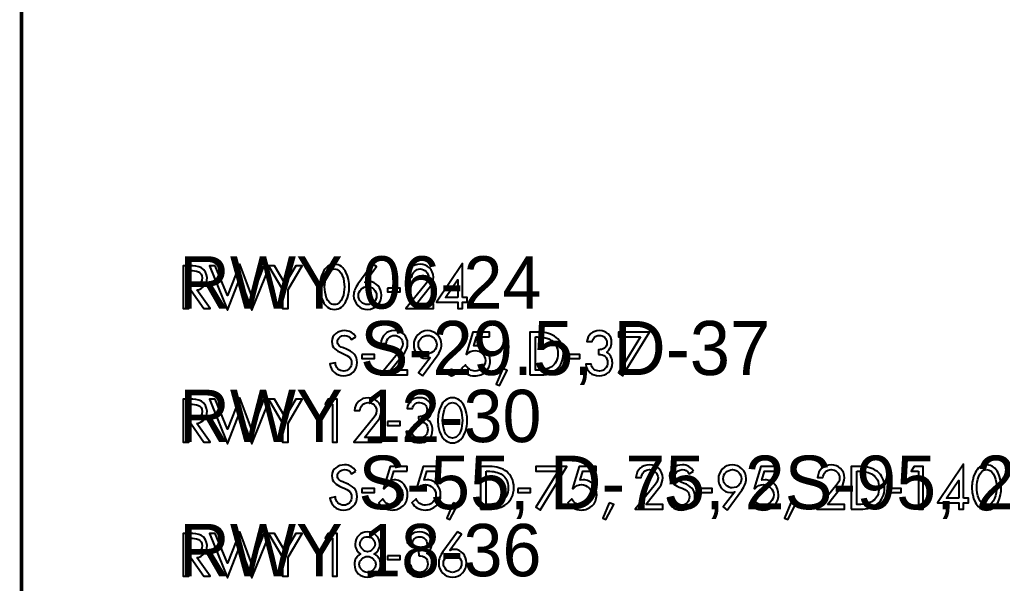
# Model space of a CAD drawing. Extents: x 0.08 to 5.7, y 0.31 to 7.95.
# Drawn here: x 0.25 to 1.713, y 1.067 to 1.907 of the extents above; entities that cross this region are included whole.
import ezdxf

# ---------------------------------------------------------------- set-up
doc = ezdxf.new("R2010")
doc.units = 0
doc.layers.get('0').update_dxf_attribs({"linetype": 'CONTINUOUS'})

msp = doc.modelspace()

# ---------------------------------------------------------------- linework, layer by layer
at = {"color": 0, "const_width": 0.005417}
msp.add_lwpolyline([(0.252929, 7.62446), (5.12706, 7.62446), (5.12706, 0.625543), (0.252929, 0.625543), (0.252929, 7.62446)], dxfattribs=at)
at = {"color": 0}
for points in [[(0.514051, 1.50444), (0.517361, 1.50515), (0.52029, 1.5064), (0.522894, 1.50836), (0.525119, 1.51058), (0.526801, 1.51307), (0.528212, 1.51594), (0.528862, 1.51904), (0.529189, 1.52235), (0.528592, 1.52681), (0.527072, 1.53082), (0.524576, 1.53444), (0.521104, 1.53722), (0.51709, 1.5389), (0.512642, 1.53988), (0.508192, 1.54015), (0.503743, 1.54025), (0.493761, 1.54025), (0.493761, 1.4764), (0.502061, 1.4764), (0.502061, 1.50364), (0.505425, 1.50364), (0.524576, 1.4764), (0.534017, 1.4764), (0.514051, 1.50444)], [(0.541504, 1.54025), (0.532932, 1.54025), (0.559571, 1.47401), (0.5778, 1.52111), (0.595975, 1.47401), (0.622612, 1.54025), (0.613878, 1.54025), (0.595975, 1.49485), (0.5778, 1.54264), (0.559571, 1.49582), (0.541504, 1.54025)], [(0.641547, 1.50472), (0.641547, 1.4764), (0.64974, 1.4764), (0.64974, 1.50472), (0.670682, 1.54025), (0.661512, 1.54025), (0.645562, 1.51346), (0.629719, 1.54025), (0.620551, 1.54025), (0.641547, 1.50472)], [(0.718912, 1.47526), (0.721789, 1.47553), (0.72461, 1.47612), (0.727106, 1.47721), (0.729329, 1.47862), (0.731228, 1.48042), (0.733074, 1.48236), (0.734592, 1.4846), (0.735949, 1.48708), (0.738172, 1.49235), (0.739746, 1.49794), (0.740126, 1.50071), (0.74056, 1.50347), (0.740668, 1.50624), (0.740831, 1.50874), (0.740668, 1.51124), (0.74056, 1.51406), (0.740126, 1.51682), (0.739746, 1.51958), (0.738172, 1.52528), (0.735949, 1.53054), (0.7347, 1.53304), (0.733074, 1.53543), (0.731228, 1.53738), (0.729329, 1.53917), (0.727106, 1.54058), (0.72461, 1.54167), (0.721789, 1.54238), (0.718912, 1.54264), (0.715983, 1.54238), (0.713217, 1.54167), (0.710829, 1.54058), (0.708496, 1.53917), (0.706543, 1.53738), (0.704699, 1.53543), (0.703179, 1.53304), (0.701824, 1.53054), (0.699599, 1.52528), (0.698188, 1.51958), (0.697646, 1.51682), (0.697374, 1.51406), (0.697103, 1.51124), (0.697103, 1.50874), (0.697103, 1.50624), (0.697374, 1.50347), (0.697646, 1.50071), (0.698188, 1.49794), (0.699599, 1.49235), (0.701824, 1.48708), (0.703179, 1.4846), (0.704699, 1.48236), (0.706543, 1.48042), (0.708604, 1.47862), (0.710829, 1.47721), (0.713217, 1.47612), (0.715983, 1.47553), (0.718912, 1.47526)], [(0.775717, 1.54264), (0.753907, 1.51292), (0.751411, 1.509), (0.749294, 1.50489), (0.748481, 1.50276), (0.747939, 1.50054), (0.747504, 1.49821), (0.747342, 1.49582), (0.747939, 1.49164), (0.749024, 1.48779), (0.751085, 1.48432), (0.753635, 1.48122), (0.756782, 1.47874), (0.760254, 1.47678), (0.764051, 1.47569), (0.768175, 1.47526), (0.772353, 1.47569), (0.776258, 1.47694), (0.779731, 1.47874), (0.782769, 1.48139), (0.785265, 1.4846), (0.787218, 1.48807), (0.788357, 1.49208), (0.788738, 1.49636), (0.788465, 1.50028), (0.787381, 1.50401), (0.785807, 1.50737), (0.783746, 1.51042), (0.781088, 1.51292), (0.778049, 1.51486), (0.774576, 1.51611), (0.770833, 1.51654), (0.767524, 1.51611), (0.764594, 1.51514), (0.764324, 1.51531), (0.781412, 1.53917), (0.775717, 1.54264)], [(0.840821, 1.48346), (0.861654, 1.50987), (0.863607, 1.51281), (0.865018, 1.51611), (0.865831, 1.51975), (0.866103, 1.52333), (0.865668, 1.52735), (0.864583, 1.53108), (0.862793, 1.53444), (0.860406, 1.53722), (0.857476, 1.53944), (0.854167, 1.54112), (0.850424, 1.54221), (0.846517, 1.54264), (0.842339, 1.54221), (0.838596, 1.54124), (0.835286, 1.53961), (0.832357, 1.53738), (0.830024, 1.53456), (0.828179, 1.53142), (0.826932, 1.52761), (0.826118, 1.52349), (0.834147, 1.52349), (0.834581, 1.52582), (0.835286, 1.52821), (0.836535, 1.53017), (0.838053, 1.53196), (0.839844, 1.53347), (0.841797, 1.53456), (0.844021, 1.53526), (0.846517, 1.53554), (0.848904, 1.53526), (0.851238, 1.53444), (0.853353, 1.53331), (0.855251, 1.53179), (0.856825, 1.53), (0.858074, 1.52778), (0.858724, 1.52539), (0.85905, 1.52289), (0.858453, 1.51975), (0.857206, 1.51665), (0.855414, 1.51389), (0.853353, 1.51124), (0.825304, 1.4764), (0.866103, 1.4764), (0.866103, 1.48346), (0.840821, 1.48346)], [(0.909451, 1.49289), (0.909451, 1.54346), (0.870714, 1.48583), (0.902344, 1.48583), (0.902344, 1.4764), (0.909451, 1.4764), (0.909451, 1.48583), (0.916667, 1.48583), (0.916667, 1.49289), (0.909451, 1.49289)], [(0.502061, 1.53321), (0.504178, 1.53321), (0.507379, 1.53304), (0.510417, 1.53276), (0.513456, 1.53222), (0.516276, 1.53125), (0.518608, 1.52983), (0.5204, 1.52794), (0.521647, 1.52528), (0.522081, 1.52208), (0.521647, 1.51878), (0.520562, 1.51611), (0.518772, 1.51406), (0.516547, 1.51264), (0.513889, 1.51167), (0.51096, 1.51113), (0.507758, 1.51085), (0.504557, 1.51069), (0.502061, 1.51069), (0.502061, 1.53321)], [(0.718912, 1.53554), (0.720975, 1.53526), (0.722928, 1.53472), (0.72461, 1.53375), (0.726129, 1.53267), (0.728624, 1.52946), (0.730578, 1.52556), (0.732096, 1.52111), (0.733074, 1.51682), (0.733453, 1.51247), (0.733615, 1.5089), (0.733453, 1.50515), (0.733074, 1.50097), (0.732096, 1.49653), (0.730578, 1.49224), (0.728624, 1.48833), (0.726129, 1.48529), (0.72461, 1.48406), (0.722928, 1.48307), (0.720975, 1.48247), (0.718912, 1.48236), (0.716797, 1.48247), (0.715007, 1.48307), (0.713325, 1.48406), (0.711806, 1.48529), (0.709147, 1.48833), (0.707249, 1.49224), (0.705838, 1.49653), (0.704861, 1.50097), (0.704318, 1.50515), (0.704156, 1.5089), (0.704318, 1.51247), (0.704861, 1.51682), (0.705838, 1.52111), (0.707249, 1.52556), (0.709147, 1.52946), (0.711806, 1.53267), (0.713325, 1.53375), (0.715007, 1.53472), (0.716797, 1.53526), (0.718912, 1.53554)], [(0.768067, 1.48236), (0.765408, 1.48264), (0.762912, 1.48346), (0.760579, 1.48469), (0.758626, 1.48639), (0.756782, 1.48833), (0.755533, 1.49067), (0.754719, 1.49333), (0.754449, 1.49599), (0.754719, 1.49858), (0.755697, 1.50108), (0.756944, 1.50331), (0.758626, 1.50543), (0.760688, 1.50711), (0.763075, 1.50836), (0.765571, 1.50917), (0.768067, 1.50944), (0.770562, 1.50917), (0.773058, 1.50846), (0.77539, 1.50722), (0.777344, 1.50553), (0.779189, 1.50347), (0.780544, 1.50108), (0.781412, 1.49849), (0.781685, 1.49556), (0.781412, 1.49289), (0.780544, 1.4904), (0.779297, 1.48817), (0.777507, 1.48628), (0.775553, 1.4846), (0.773221, 1.48335), (0.770671, 1.48264), (0.768067, 1.48236)], [(0.797797, 1.50711), (0.797797, 1.50125), (0.816678, 1.50125), (0.816678, 1.50711), (0.797797, 1.50711)], [(0.902344, 1.49289), (0.884169, 1.49289), (0.902072, 1.51942), (0.902344, 1.51942), (0.902344, 1.49289)], [(0.750706, 1.43431), (0.749186, 1.43642), (0.747504, 1.43821), (0.745714, 1.43989), (0.743599, 1.44125), (0.741374, 1.44222), (0.73915, 1.44293), (0.736654, 1.44347), (0.73405, 1.44363), (0.730414, 1.44336), (0.726942, 1.44249), (0.723742, 1.44114), (0.720811, 1.43929), (0.718479, 1.43696), (0.716525, 1.43419), (0.71544, 1.43099), (0.715007, 1.42725), (0.715278, 1.42404), (0.716092, 1.42111), (0.717503, 1.41872), (0.719293, 1.41667), (0.721408, 1.41488), (0.723742, 1.41319), (0.7264, 1.41178), (0.729167, 1.41054), (0.733453, 1.40864), (0.737522, 1.40668), (0.741103, 1.40419), (0.742512, 1.40261), (0.74349, 1.40072), (0.74414, 1.3986), (0.744467, 1.39611), (0.744303, 1.39361), (0.743599, 1.39128), (0.742622, 1.38906), (0.741103, 1.38721), (0.739421, 1.38558), (0.737522, 1.38444), (0.735297, 1.38363), (0.732801, 1.38336), (0.730251, 1.38363), (0.727919, 1.38433), (0.725857, 1.38542), (0.723904, 1.38683), (0.722385, 1.38873), (0.721246, 1.39085), (0.72054, 1.39318), (0.720269, 1.39583), (0.712076, 1.39404), (0.71289, 1.39031), (0.714301, 1.38683), (0.716254, 1.38373), (0.71875, 1.38124), (0.721517, 1.37918), (0.724718, 1.3775), (0.728353, 1.37668), (0.732096, 1.37625), (0.736274, 1.37668), (0.740126, 1.37766), (0.743599, 1.37945), (0.74669, 1.38167), (0.749186, 1.3846), (0.751085, 1.38807), (0.752388, 1.39193), (0.752767, 1.39611), (0.752388, 1.40001), (0.751519, 1.40332), (0.75, 1.40625), (0.748047, 1.40875), (0.745714, 1.41097), (0.742893, 1.41292), (0.739854, 1.41444), (0.736654, 1.41596), (0.732096, 1.41775), (0.729004, 1.41917), (0.726129, 1.42111), (0.724989, 1.42236), (0.724012, 1.42378), (0.723469, 1.4254), (0.723199, 1.42725), (0.723469, 1.42914), (0.724175, 1.4311), (0.725261, 1.43261), (0.726671, 1.43403), (0.729981, 1.43582), (0.733886, 1.43653), (0.737088, 1.43608), (0.739854, 1.435), (0.742079, 1.43306), (0.744032, 1.43028), (0.750706, 1.43431)], [(0.802518, 1.3846), (0.82346, 1.41081), (0.825304, 1.4139), (0.82666, 1.41721), (0.827474, 1.42068), (0.8278, 1.42432), (0.827474, 1.4285), (0.826226, 1.43207), (0.824436, 1.43544), (0.822103, 1.43821), (0.819174, 1.44054), (0.81581, 1.44222), (0.812067, 1.44319), (0.808214, 1.44363), (0.804036, 1.44319), (0.800293, 1.44222), (0.796929, 1.44069), (0.794162, 1.43847), (0.791829, 1.43571), (0.789876, 1.43235), (0.788629, 1.4286), (0.787761, 1.42443), (0.795844, 1.42443), (0.796224, 1.42692), (0.796929, 1.42914), (0.798178, 1.43126), (0.799696, 1.43294), (0.80154, 1.43446), (0.803494, 1.43554), (0.805826, 1.43625), (0.808214, 1.43653), (0.810547, 1.43625), (0.812935, 1.43554), (0.814996, 1.43431), (0.816949, 1.43278), (0.818468, 1.43099), (0.819715, 1.42887), (0.820421, 1.42654), (0.820692, 1.42404), (0.820258, 1.42085), (0.818901, 1.41775), (0.817057, 1.41488), (0.814996, 1.41222), (0.786947, 1.3775), (0.8278, 1.3775), (0.8278, 1.3846), (0.802518, 1.3846)], [(0.849989, 1.37625), (0.87169, 1.40582), (0.874186, 1.40972), (0.876247, 1.4139), (0.877061, 1.41612), (0.877658, 1.41835), (0.878039, 1.42068), (0.878201, 1.42307), (0.877767, 1.42725), (0.876519, 1.4311), (0.874567, 1.43457), (0.871962, 1.43767), (0.868869, 1.44015), (0.865289, 1.44194), (0.861546, 1.44319), (0.857368, 1.44363), (0.85319, 1.44319), (0.849283, 1.44194), (0.845811, 1.44), (0.842774, 1.4375), (0.840278, 1.43431), (0.838488, 1.43072), (0.83724, 1.42665), (0.836806, 1.42236), (0.83724, 1.41862), (0.838217, 1.41488), (0.839735, 1.41151), (0.841797, 1.40847), (0.844456, 1.40582), (0.847657, 1.40386), (0.851129, 1.40261), (0.854872, 1.40224), (0.858074, 1.4025), (0.861111, 1.40349), (0.861274, 1.40332), (0.844185, 1.38086), (0.849989, 1.37625)], [(0.857476, 1.40929), (0.854981, 1.40956), (0.852647, 1.41043), (0.850261, 1.41151), (0.848199, 1.41319), (0.846517, 1.41525), (0.845161, 1.41749), (0.844185, 1.42014), (0.843912, 1.4229), (0.844185, 1.42557), (0.844997, 1.42817), (0.846408, 1.43039), (0.848036, 1.43251), (0.850151, 1.43419), (0.852647, 1.43544), (0.855251, 1.43625), (0.858074, 1.43653), (0.860568, 1.43625), (0.863064, 1.43544), (0.865289, 1.43403), (0.867242, 1.43224), (0.868761, 1.43028), (0.870008, 1.4279), (0.870822, 1.4254), (0.871094, 1.4229), (0.870822, 1.42031), (0.870117, 1.41775), (0.868869, 1.41558), (0.86735, 1.41347), (0.865397, 1.41178), (0.863064, 1.41043), (0.860406, 1.40956), (0.857476, 1.40929)], [(0.949869, 1.43419), (0.949869, 1.44125), (0.924696, 1.44125), (0.914876, 1.40847), (0.916396, 1.40847), (0.918728, 1.41081), (0.921658, 1.41249), (0.925022, 1.41362), (0.928331, 1.41401), (0.931369, 1.41374), (0.93419, 1.41292), (0.936794, 1.4114), (0.939019, 1.40956), (0.940972, 1.40733), (0.942383, 1.40474), (0.94336, 1.40196), (0.943631, 1.39903), (0.94336, 1.39583), (0.942492, 1.3929), (0.940972, 1.39031), (0.939182, 1.38791), (0.936957, 1.38596), (0.934299, 1.3846), (0.931369, 1.38363), (0.928168, 1.38336), (0.925999, 1.38346), (0.923774, 1.38401), (0.921658, 1.38487), (0.919706, 1.38612), (0.917751, 1.38737), (0.916233, 1.38906), (0.914876, 1.39085), (0.914008, 1.39279), (0.90804, 1.38721), (0.90956, 1.38471), (0.911512, 1.38265), (0.913738, 1.3807), (0.916233, 1.37918), (0.918892, 1.37793), (0.921658, 1.37695), (0.924587, 1.37641), (0.927626, 1.37625), (0.930012, 1.37641), (0.932346, 1.37668), (0.934571, 1.37723), (0.936794, 1.37793), (0.940701, 1.37988), (0.944011, 1.38249), (0.94694, 1.38569), (0.949001, 1.3896), (0.949707, 1.39165), (0.950304, 1.39388), (0.950575, 1.39626), (0.950683, 1.39876), (0.950413, 1.40306), (0.949328, 1.40722), (0.947646, 1.41097), (0.945421, 1.41428), (0.942492, 1.4171), (0.939019, 1.41932), (0.937229, 1.42014), (0.935113, 1.42068), (0.933051, 1.42096), (0.930718, 1.42111), (0.926269, 1.42085), (0.930122, 1.43419), (0.949869, 1.43419)], [(1.00998, 1.3775), (1.02333, 1.3775), (1.02707, 1.3775), (1.03071, 1.37793), (1.03418, 1.37847), (1.03749, 1.37945), (1.04069, 1.38053), (1.04362, 1.38178), (1.04655, 1.38346), (1.04905, 1.38525), (1.05138, 1.38748), (1.05349, 1.38986), (1.05528, 1.39253), (1.0568, 1.3954), (1.05805, 1.3986), (1.05887, 1.40196), (1.05946, 1.40571), (1.05973, 1.40972), (1.05946, 1.41362), (1.05887, 1.41721), (1.05805, 1.42057), (1.0568, 1.42361), (1.05528, 1.42654), (1.05349, 1.42904), (1.05127, 1.43137), (1.04888, 1.43349), (1.04639, 1.43528), (1.04362, 1.43696), (1.04058, 1.43821), (1.03749, 1.43929), (1.03418, 1.44015), (1.03071, 1.44069), (1.02723, 1.44114), (1.0236, 1.44125), (1.00998, 1.44125), (1.00998, 1.3775)], [(1.01834, 1.43419), (1.0211, 1.43419), (1.02414, 1.43403), (1.02707, 1.43386), (1.03, 1.43349), (1.03266, 1.43294), (1.03527, 1.43224), (1.03792, 1.43126), (1.04015, 1.43013), (1.04237, 1.42876), (1.04432, 1.42725), (1.04612, 1.4254), (1.04763, 1.42333), (1.04905, 1.42111), (1.05002, 1.41862), (1.05084, 1.41585), (1.05127, 1.41276), (1.05138, 1.40929), (1.05127, 1.40597), (1.05084, 1.40294), (1.05002, 1.40012), (1.04905, 1.39762), (1.04763, 1.39529), (1.04612, 1.39333), (1.04432, 1.39154), (1.04237, 1.38986), (1.04015, 1.38862), (1.03792, 1.38748), (1.03527, 1.3865), (1.03266, 1.38585), (1.03, 1.38525), (1.02707, 1.38487), (1.02414, 1.3846), (1.0211, 1.3846), (1.01834, 1.3846), (1.01834, 1.43419)], [(1.11209, 1.40821), (1.11485, 1.40821), (1.11751, 1.40767), (1.11985, 1.40668), (1.1218, 1.40528), (1.12332, 1.40349), (1.12457, 1.40126), (1.12527, 1.39876), (1.12554, 1.39583), (1.12527, 1.39333), (1.12473, 1.39094), (1.12359, 1.38889), (1.12207, 1.38694), (1.12028, 1.38542), (1.11822, 1.38433), (1.11583, 1.38363), (1.11334, 1.38336), (1.11111, 1.38346), (1.10889, 1.38401), (1.10693, 1.38487), (1.10514, 1.38612), (1.10362, 1.38748), (1.10238, 1.38932), (1.1014, 1.39128), (1.10097, 1.39344), (1.09321, 1.39344), (1.09375, 1.38971), (1.095, 1.38639), (1.09695, 1.38346), (1.09945, 1.38097), (1.10221, 1.37891), (1.10558, 1.3775), (1.10905, 1.37652), (1.11279, 1.37625), (1.11697, 1.37668), (1.12071, 1.37766), (1.12402, 1.37918), (1.12695, 1.3814), (1.12945, 1.38417), (1.13113, 1.38748), (1.13222, 1.39128), (1.13265, 1.39556), (1.13249, 1.39806), (1.13222, 1.40039), (1.13151, 1.40278), (1.13053, 1.40483), (1.12945, 1.40679), (1.12793, 1.40864), (1.12625, 1.41015), (1.12419, 1.41151), (1.12739, 1.41428), (1.12956, 1.41775), (1.13043, 1.41971), (1.13097, 1.42165), (1.1314, 1.42389), (1.13151, 1.42626), (1.13113, 1.43001), (1.13015, 1.43349), (1.12847, 1.43642), (1.12641, 1.43892), (1.12359, 1.44097), (1.12055, 1.44239), (1.11724, 1.44336), (1.1135, 1.44363), (1.1097, 1.44336), (1.10639, 1.44249), (1.10335, 1.44125), (1.10069, 1.43946), (1.09863, 1.43707), (1.09679, 1.43431), (1.09554, 1.4311), (1.09473, 1.42736), (1.10265, 1.42736), (1.10308, 1.42931), (1.1039, 1.4311), (1.10487, 1.43261), (1.10612, 1.43403), (1.10764, 1.435), (1.10932, 1.43582), (1.11111, 1.43642), (1.11317, 1.43653), (1.11556, 1.43625), (1.11762, 1.43571), (1.11957, 1.43474), (1.12126, 1.43349), (1.1225, 1.43181), (1.12359, 1.43001), (1.12419, 1.4279), (1.12446, 1.42557), (1.12419, 1.4229), (1.12332, 1.42068), (1.12223, 1.41889), (1.12071, 1.41749), (1.11876, 1.41639), (1.11664, 1.41569), (1.11431, 1.41542), (1.11182, 1.41525), (1.11209, 1.40821)], [(1.1747, 1.43419), (1.14166, 1.3807), (1.14779, 1.37625), (1.18777, 1.44125), (1.14166, 1.44125), (1.14166, 1.43419), (1.1747, 1.43419)], [(0.75944, 1.40821), (0.75944, 1.40224), (0.778321, 1.40224), (0.778321, 1.40821), (0.75944, 1.40821)], [(1.06543, 1.40821), (1.06543, 1.40224), (1.08431, 1.40224), (1.08431, 1.40821), (1.06543, 1.40821)], [(0.893067, 1.38569), (0.891276, 1.38525), (0.889703, 1.38433), (0.888726, 1.38276), (0.888346, 1.38097), (0.888726, 1.37918), (0.889703, 1.37766), (0.891276, 1.37668), (0.893067, 1.37625), (0.894857, 1.37668), (0.896376, 1.37766), (0.897515, 1.37918), (0.897786, 1.38097), (0.897515, 1.38276), (0.896376, 1.38433), (0.894857, 1.38525), (0.893067, 1.38569)], [(0.969456, 1.38694), (0.959744, 1.36404), (0.964572, 1.36209), (0.976238, 1.38433), (0.969456, 1.38694)], [(0.514051, 1.30539), (0.517361, 1.30626), (0.52029, 1.30751), (0.522894, 1.3093), (0.525119, 1.31152), (0.526801, 1.31418), (0.528212, 1.31695), (0.528862, 1.32015), (0.529189, 1.32335), (0.528592, 1.3278), (0.527072, 1.33192), (0.524576, 1.33539), (0.521104, 1.33832), (0.51709, 1.34001), (0.512642, 1.34082), (0.508192, 1.34125), (0.503743, 1.34125), (0.493761, 1.34125), (0.493761, 1.27751), (0.502061, 1.27751), (0.502061, 1.30458), (0.505425, 1.30458), (0.524576, 1.27751), (0.534017, 1.27751), (0.514051, 1.30539)], [(0.502061, 1.33415), (0.504178, 1.33415), (0.507379, 1.33404), (0.510417, 1.33377), (0.513456, 1.33317), (0.516276, 1.33225), (0.518608, 1.33084), (0.5204, 1.32888), (0.521647, 1.32639), (0.522081, 1.32308), (0.521647, 1.31972), (0.520562, 1.31706), (0.518772, 1.31516), (0.516547, 1.31375), (0.513889, 1.31266), (0.51096, 1.31207), (0.507758, 1.31179), (0.504557, 1.31169), (0.502061, 1.31169), (0.502061, 1.33415)], [(0.541504, 1.34125), (0.532932, 1.34125), (0.559571, 1.27512), (0.5778, 1.3221), (0.595975, 1.27512), (0.622612, 1.34125), (0.613878, 1.34125), (0.595975, 1.29584), (0.5778, 1.34359), (0.559571, 1.29682), (0.541504, 1.34125)], [(0.641547, 1.30572), (0.641547, 1.27751), (0.64974, 1.27751), (0.64974, 1.30572), (0.670682, 1.34125), (0.661512, 1.34125), (0.645562, 1.31456), (0.629719, 1.34125), (0.620551, 1.34125), (0.641547, 1.30572)], [(0.715983, 1.33415), (0.715983, 1.27751), (0.723036, 1.27751), (0.723036, 1.34125), (0.70931, 1.34125), (0.704861, 1.33415), (0.715983, 1.33415)], [(0.763456, 1.28456), (0.784289, 1.31082), (0.786242, 1.31391), (0.787651, 1.31722), (0.788465, 1.32069), (0.788738, 1.32433), (0.788357, 1.32845), (0.787218, 1.33225), (0.785428, 1.33539), (0.78304, 1.33822), (0.780165, 1.34055), (0.776801, 1.34223), (0.773058, 1.34321), (0.769043, 1.34359), (0.764865, 1.34321), (0.761122, 1.34223), (0.757921, 1.34071), (0.754992, 1.33849), (0.752658, 1.33572), (0.750814, 1.33236), (0.749457, 1.32878), (0.748753, 1.3246), (0.756782, 1.3246), (0.757107, 1.32693), (0.757921, 1.32916), (0.759006, 1.33127), (0.760579, 1.33306), (0.762369, 1.33442), (0.764432, 1.33556), (0.766656, 1.33626), (0.769043, 1.33653), (0.771539, 1.33626), (0.773872, 1.33556), (0.775988, 1.33431), (0.77794, 1.33279), (0.77946, 1.33095), (0.780707, 1.32888), (0.781412, 1.32655), (0.781685, 1.324), (0.781088, 1.32086), (0.779839, 1.31776), (0.77794, 1.31489), (0.775988, 1.31223), (0.747939, 1.27751), (0.788738, 1.27751), (0.788738, 1.28456), (0.763456, 1.28456)], [(0.844293, 1.30821), (0.847222, 1.30821), (0.849881, 1.30762), (0.852106, 1.30664), (0.854004, 1.30528), (0.855686, 1.30349), (0.856825, 1.30127), (0.857639, 1.29877), (0.85791, 1.29584), (0.857639, 1.29335), (0.856933, 1.29096), (0.855849, 1.2889), (0.854438, 1.28711), (0.852647, 1.28554), (0.850532, 1.28429), (0.848199, 1.28364), (0.845703, 1.28331), (0.843317, 1.28348), (0.841254, 1.28402), (0.839193, 1.28488), (0.837349, 1.28613), (0.835829, 1.28749), (0.834581, 1.28928), (0.833768, 1.29123), (0.833171, 1.29346), (0.825412, 1.29346), (0.826118, 1.28971), (0.827365, 1.2864), (0.829156, 1.28348), (0.831651, 1.28098), (0.834581, 1.27902), (0.837782, 1.27751), (0.841362, 1.27669), (0.844997, 1.27626), (0.849175, 1.27669), (0.853082, 1.27762), (0.856392, 1.27919), (0.859321, 1.28141), (0.861654, 1.28418), (0.863499, 1.28749), (0.864583, 1.29123), (0.865018, 1.29557), (0.864854, 1.29807), (0.864421, 1.3004), (0.863878, 1.30279), (0.862901, 1.30485), (0.861654, 1.3068), (0.860297, 1.30859), (0.858453, 1.31027), (0.856392, 1.31152), (0.859592, 1.31429), (0.861925, 1.31776), (0.862793, 1.31972), (0.863336, 1.32183), (0.863607, 1.32389), (0.863769, 1.32623), (0.863499, 1.33002), (0.862358, 1.3335), (0.86084, 1.33637), (0.858615, 1.33887), (0.855957, 1.34098), (0.852919, 1.34234), (0.849447, 1.34332), (0.845811, 1.34359), (0.842068, 1.34332), (0.838596, 1.3425), (0.835721, 1.34125), (0.833062, 1.33946), (0.830838, 1.33708), (0.829156, 1.33431), (0.8278, 1.33111), (0.826932, 1.32737), (0.834853, 1.32737), (0.835394, 1.32932), (0.8361, 1.33111), (0.837076, 1.33263), (0.838325, 1.33404), (0.839844, 1.33512), (0.841525, 1.33583), (0.843479, 1.33637), (0.84554, 1.33653), (0.847928, 1.33626), (0.849989, 1.33572), (0.851942, 1.33474), (0.853461, 1.3335), (0.854872, 1.33181), (0.855849, 1.33002), (0.856554, 1.32791), (0.856662, 1.32557), (0.856392, 1.32292), (0.855686, 1.32069), (0.854601, 1.3189), (0.852919, 1.31749), (0.851129, 1.31652), (0.849012, 1.31581), (0.846679, 1.31543), (0.844185, 1.31527), (0.844293, 1.30821)], [(0.894586, 1.27626), (0.897624, 1.27653), (0.900282, 1.27723), (0.902778, 1.27821), (0.905003, 1.27973), (0.906956, 1.28141), (0.908746, 1.28348), (0.910265, 1.2857), (0.911675, 1.28803), (0.9139, 1.29335), (0.915419, 1.29905), (0.915853, 1.30181), (0.916233, 1.30458), (0.916396, 1.30724), (0.916504, 1.30973), (0.916396, 1.31234), (0.916233, 1.315), (0.915853, 1.31776), (0.915419, 1.32069), (0.9139, 1.32623), (0.911783, 1.33165), (0.910428, 1.33415), (0.908746, 1.33637), (0.906956, 1.33849), (0.905003, 1.34012), (0.902778, 1.34169), (0.900282, 1.34267), (0.897624, 1.34332), (0.894586, 1.34359), (0.891656, 1.34332), (0.888889, 1.34267), (0.886501, 1.34169), (0.884332, 1.34012), (0.882215, 1.33849), (0.880425, 1.33637), (0.878907, 1.33415), (0.877496, 1.33165), (0.875271, 1.32623), (0.873915, 1.32069), (0.873318, 1.31776), (0.873047, 1.315), (0.872775, 1.31234), (0.872775, 1.30973), (0.872775, 1.30724), (0.873047, 1.30458), (0.873318, 1.30181), (0.873915, 1.29905), (0.875435, 1.29335), (0.877496, 1.28803), (0.878907, 1.2857), (0.880533, 1.28348), (0.882215, 1.28141), (0.884332, 1.27973), (0.886501, 1.27821), (0.889051, 1.27723), (0.891656, 1.27653), (0.894586, 1.27626)], [(0.894586, 1.33653), (0.896647, 1.33626), (0.8986, 1.33572), (0.900282, 1.33485), (0.901801, 1.3336), (0.904297, 1.3304), (0.906413, 1.32655), (0.907769, 1.32221), (0.908746, 1.31776), (0.909179, 1.31358), (0.909451, 1.30984), (0.909179, 1.3061), (0.908746, 1.30192), (0.907769, 1.29753), (0.906413, 1.29335), (0.904297, 1.28944), (0.901801, 1.28624), (0.900282, 1.28499), (0.8986, 1.28418), (0.896647, 1.28364), (0.894586, 1.28331), (0.892524, 1.28364), (0.890679, 1.28418), (0.889051, 1.28499), (0.887478, 1.28624), (0.884874, 1.28944), (0.882921, 1.29335), (0.881511, 1.29753), (0.880533, 1.30192), (0.879992, 1.3061), (0.879883, 1.30984), (0.879992, 1.31358), (0.880533, 1.31776), (0.881511, 1.32221), (0.882921, 1.32655), (0.884874, 1.3304), (0.887478, 1.3336), (0.889051, 1.33485), (0.890679, 1.33572), (0.892524, 1.33626), (0.894586, 1.33653)], [(0.797797, 1.30821), (0.797797, 1.30225), (0.816678, 1.30225), (0.816678, 1.30821), (0.797797, 1.30821)], [(0.750706, 1.23432), (0.749186, 1.23638), (0.747504, 1.23834), (0.745714, 1.23985), (0.743599, 1.24127), (0.741374, 1.24224), (0.73915, 1.24306), (0.736654, 1.24349), (0.73405, 1.2436), (0.730414, 1.24333), (0.726942, 1.24251), (0.723742, 1.24127), (0.720811, 1.23931), (0.718479, 1.23709), (0.716525, 1.23416), (0.71544, 1.23096), (0.715007, 1.22721), (0.715278, 1.22401), (0.716092, 1.22125), (0.717503, 1.21875), (0.719293, 1.21669), (0.721408, 1.21484), (0.723742, 1.21322), (0.7264, 1.21181), (0.729167, 1.21056), (0.733453, 1.2086), (0.737522, 1.20665), (0.741103, 1.20416), (0.742512, 1.20264), (0.74349, 1.20085), (0.74414, 1.19862), (0.744467, 1.19623), (0.744303, 1.19363), (0.743599, 1.19124), (0.742622, 1.18918), (0.741103, 1.18723), (0.739421, 1.18555), (0.737522, 1.18446), (0.735297, 1.18359), (0.732801, 1.18332), (0.730251, 1.18359), (0.727919, 1.1843), (0.725857, 1.18544), (0.723904, 1.18696), (0.722385, 1.18875), (0.721246, 1.19081), (0.72054, 1.1932), (0.720269, 1.19586), (0.712076, 1.19417), (0.71289, 1.19027), (0.714301, 1.18679), (0.716254, 1.18387), (0.71875, 1.18126), (0.721517, 1.17914), (0.724718, 1.17763), (0.728353, 1.17665), (0.732096, 1.17627), (0.736274, 1.17665), (0.740126, 1.17779), (0.743599, 1.17947), (0.74669, 1.1818), (0.749186, 1.18457), (0.751085, 1.18804), (0.752388, 1.19195), (0.752767, 1.19623), (0.752388, 1.19998), (0.751519, 1.20334), (0.75, 1.20627), (0.748047, 1.20888), (0.745714, 1.21099), (0.742893, 1.21289), (0.739854, 1.21457), (0.736654, 1.21598), (0.732096, 1.21777), (0.729004, 1.21918), (0.726129, 1.22114), (0.724989, 1.22238), (0.724012, 1.22374), (0.723469, 1.22542), (0.723199, 1.22721), (0.723469, 1.22933), (0.724175, 1.23112), (0.725261, 1.23264), (0.726671, 1.23405), (0.729981, 1.23584), (0.733886, 1.23655), (0.737088, 1.23611), (0.739854, 1.23503), (0.742079, 1.23307), (0.744032, 1.23041), (0.750706, 1.23432)], [(1.18235, 1.18457), (1.20318, 1.21083), (1.20502, 1.21387), (1.20638, 1.21723), (1.20725, 1.2207), (1.20763, 1.22428), (1.20725, 1.22846), (1.20595, 1.23221), (1.20416, 1.23541), (1.20182, 1.23834), (1.19889, 1.24056), (1.19553, 1.24224), (1.19195, 1.24322), (1.18793, 1.2436), (1.18376, 1.24333), (1.18001, 1.24224), (1.17665, 1.24067), (1.17388, 1.2385), (1.17155, 1.23568), (1.16971, 1.23248), (1.16835, 1.22873), (1.16764, 1.22461), (1.17556, 1.22461), (1.176, 1.22694), (1.17681, 1.22917), (1.1779, 1.23123), (1.17947, 1.23307), (1.18126, 1.23443), (1.18332, 1.23557), (1.18555, 1.23627), (1.18793, 1.23655), (1.19043, 1.23627), (1.19265, 1.23557), (1.19488, 1.23443), (1.19667, 1.23291), (1.19819, 1.23096), (1.19944, 1.2289), (1.2003, 1.22651), (1.20057, 1.22401), (1.19998, 1.22081), (1.19862, 1.21777), (1.19683, 1.21484), (1.19488, 1.21224), (1.16667, 1.17752), (1.20763, 1.17752), (1.20763, 1.18457), (1.18235, 1.18457)], [(1.25347, 1.23432), (1.25195, 1.23638), (1.25027, 1.23834), (1.24848, 1.23985), (1.24637, 1.24127), (1.2443, 1.24224), (1.24197, 1.24306), (1.23942, 1.24349), (1.23682, 1.2436), (1.23318, 1.24333), (1.22971, 1.24251), (1.22651, 1.24127), (1.22374, 1.23931), (1.22125, 1.23709), (1.21946, 1.23416), (1.21821, 1.23096), (1.21777, 1.22721), (1.21804, 1.22401), (1.21891, 1.22125), (1.22027, 1.21875), (1.22206, 1.21669), (1.22418, 1.21484), (1.22667, 1.21322), (1.22917, 1.21181), (1.23193, 1.21056), (1.23638, 1.2086), (1.2404, 1.20665), (1.24387, 1.20416), (1.24528, 1.20264), (1.24637, 1.20085), (1.24707, 1.19862), (1.24734, 1.19623), (1.24707, 1.19363), (1.24637, 1.19124), (1.24544, 1.18918), (1.24403, 1.18723), (1.24224, 1.18555), (1.24029, 1.18446), (1.23806, 1.18359), (1.23557, 1.18332), (1.23307, 1.18359), (1.23069, 1.1843), (1.22862, 1.18544), (1.22678, 1.18696), (1.22526, 1.18875), (1.22401, 1.19081), (1.22331, 1.1932), (1.2232, 1.19586), (1.21484, 1.19417), (1.21571, 1.19027), (1.21707, 1.18679), (1.21902, 1.18387), (1.22152, 1.18126), (1.22428, 1.17914), (1.22765, 1.17763), (1.23112, 1.17665), (1.23486, 1.17627), (1.23904, 1.17665), (1.24289, 1.17779), (1.24637, 1.17947), (1.24946, 1.1818), (1.25206, 1.18457), (1.25391, 1.18804), (1.25515, 1.19195), (1.25553, 1.19623), (1.25526, 1.19998), (1.25429, 1.20334), (1.25293, 1.20627), (1.25098, 1.20888), (1.24848, 1.21099), (1.24582, 1.21289), (1.24278, 1.21457), (1.23942, 1.21598), (1.23486, 1.21777), (1.23182, 1.21918), (1.229, 1.22114), (1.22776, 1.22238), (1.22678, 1.22374), (1.22624, 1.22542), (1.22597, 1.22721), (1.22624, 1.22933), (1.22694, 1.23112), (1.22808, 1.23264), (1.22944, 1.23405), (1.23291, 1.23584), (1.23665, 1.23655), (1.24002, 1.23611), (1.24262, 1.23503), (1.24501, 1.23307), (1.24696, 1.23041), (1.25347, 1.23432)], [(1.3036, 1.17627), (1.32541, 1.20584), (1.3278, 1.20974), (1.32986, 1.21387), (1.33068, 1.21609), (1.33127, 1.21832), (1.33165, 1.2207), (1.33181, 1.22304), (1.33138, 1.22721), (1.33013, 1.23112), (1.32818, 1.23459), (1.32557, 1.23763), (1.32248, 1.24013), (1.31901, 1.24208), (1.31516, 1.24322), (1.31109, 1.2436), (1.3068, 1.24322), (1.3029, 1.24197), (1.29943, 1.24002), (1.29639, 1.23752), (1.29389, 1.23432), (1.2921, 1.23069), (1.29085, 1.22678), (1.29042, 1.22249), (1.29085, 1.21859), (1.29183, 1.21501), (1.29335, 1.21153), (1.29557, 1.2085), (1.29818, 1.20595), (1.30127, 1.20405), (1.30474, 1.2028), (1.30848, 1.2022), (1.31179, 1.20247), (1.31473, 1.20345), (1.31489, 1.20334), (1.2978, 1.18083), (1.3036, 1.17627)], [(1.45281, 1.18457), (1.47374, 1.21083), (1.47553, 1.21387), (1.47694, 1.21723), (1.47775, 1.2207), (1.47808, 1.22428), (1.47775, 1.22846), (1.47651, 1.23221), (1.47472, 1.23541), (1.47239, 1.23834), (1.46946, 1.24056), (1.4661, 1.24224), (1.46235, 1.24322), (1.4585, 1.2436), (1.45432, 1.24333), (1.45057, 1.24224), (1.44721, 1.24067), (1.44444, 1.2385), (1.44206, 1.23568), (1.44015, 1.23248), (1.43892, 1.22873), (1.43804, 1.22461), (1.44613, 1.22461), (1.4465, 1.22694), (1.44737, 1.22917), (1.44846, 1.23123), (1.44997, 1.23307), (1.45182, 1.23443), (1.45378, 1.23557), (1.45611, 1.23627), (1.4585, 1.23655), (1.46083, 1.23627), (1.46322, 1.23557), (1.46528, 1.23443), (1.46724, 1.23291), (1.46875, 1.23096), (1.47, 1.2289), (1.47071, 1.22651), (1.47097, 1.22401), (1.47054, 1.22081), (1.46918, 1.21777), (1.46733, 1.21484), (1.46528, 1.21224), (1.43722, 1.17752), (1.47808, 1.17752), (1.47808, 1.18457), (1.45281, 1.18457)], [(1.65528, 1.19401), (1.65528, 1.24457), (1.61664, 1.18696), (1.64822, 1.18696), (1.64822, 1.17752), (1.65528, 1.17752), (1.65528, 1.18696), (1.66265, 1.18696), (1.66265, 1.19401), (1.65528, 1.19401)], [(1.68972, 1.17627), (1.69265, 1.17654), (1.69542, 1.17725), (1.69775, 1.17817), (1.70014, 1.17974), (1.7021, 1.18137), (1.70389, 1.18348), (1.7054, 1.18571), (1.70682, 1.18804), (1.70904, 1.19347), (1.71039, 1.199), (1.71099, 1.20182), (1.71126, 1.20459), (1.71153, 1.20725), (1.71153, 1.20974), (1.71153, 1.21235), (1.71138, 1.21501), (1.71099, 1.21777), (1.71039, 1.2207), (1.70904, 1.22624), (1.70682, 1.23166), (1.7054, 1.23416), (1.70389, 1.23638), (1.7021, 1.2385), (1.70014, 1.24013), (1.69792, 1.24164), (1.69542, 1.24278), (1.69265, 1.24333), (1.68972, 1.2436), (1.68679, 1.24333), (1.68403, 1.24278), (1.68153, 1.24164), (1.67931, 1.24013), (1.67736, 1.2385), (1.67557, 1.23638), (1.67404, 1.23416), (1.67264, 1.23166), (1.67042, 1.22624), (1.66906, 1.2207), (1.66846, 1.21777), (1.66818, 1.21501), (1.66792, 1.21235), (1.66792, 1.20974), (1.66792, 1.20725), (1.66818, 1.20459), (1.66846, 1.20182), (1.66906, 1.199), (1.67042, 1.19347), (1.67264, 1.18804), (1.67404, 1.18571), (1.67557, 1.18348), (1.67736, 1.18137), (1.67947, 1.17974), (1.68164, 1.17817), (1.68403, 1.17725), (1.68679, 1.17654), (1.68972, 1.17627)], [(0.826932, 1.23416), (0.826932, 1.24127), (0.801812, 1.24127), (0.791938, 1.2085), (0.793457, 1.2085), (0.795844, 1.21083), (0.798774, 1.21262), (0.802083, 1.21376), (0.805393, 1.21419), (0.808485, 1.21376), (0.811253, 1.21289), (0.813911, 1.21153), (0.816243, 1.20958), (0.818033, 1.20736), (0.819607, 1.20486), (0.820421, 1.20193), (0.820692, 1.199), (0.820421, 1.19586), (0.819607, 1.19293), (0.818197, 1.19027), (0.816243, 1.18793), (0.814019, 1.18609), (0.811415, 1.18457), (0.808485, 1.18376), (0.805285, 1.18332), (0.80306, 1.18359), (0.800999, 1.18403), (0.798774, 1.185), (0.796821, 1.18609), (0.794868, 1.1875), (0.793349, 1.18902), (0.791938, 1.19081), (0.791124, 1.19276), (0.785157, 1.18723), (0.786675, 1.18484), (0.788629, 1.18262), (0.790853, 1.18072), (0.793349, 1.17914), (0.795953, 1.1779), (0.798774, 1.17708), (0.80165, 1.17654), (0.804742, 1.17627), (0.807075, 1.17638), (0.809462, 1.17665), (0.811686, 1.17725), (0.813911, 1.1779), (0.817762, 1.17985), (0.821235, 1.18251), (0.824001, 1.18571), (0.826118, 1.18956), (0.826824, 1.19168), (0.827365, 1.1939), (0.8278, 1.19623), (0.8278, 1.19873), (0.827474, 1.20307), (0.826389, 1.20725), (0.824707, 1.21099), (0.822483, 1.2143), (0.819607, 1.21723), (0.816243, 1.21929), (0.81429, 1.22016), (0.812229, 1.2207), (0.810112, 1.22114), (0.807781, 1.22125), (0.803331, 1.22098), (0.807346, 1.23416), (0.826932, 1.23416)], [(0.876085, 1.23416), (0.876085, 1.24127), (0.850965, 1.24127), (0.841092, 1.2085), (0.842665, 1.2085), (0.844997, 1.21083), (0.847928, 1.21262), (0.851238, 1.21376), (0.854601, 1.21419), (0.857639, 1.21376), (0.860406, 1.21289), (0.863064, 1.21153), (0.865289, 1.20958), (0.867242, 1.20736), (0.868599, 1.20486), (0.869575, 1.20193), (0.869846, 1.199), (0.869575, 1.19586), (0.868761, 1.19293), (0.86735, 1.19027), (0.865397, 1.18793), (0.863172, 1.18609), (0.860568, 1.18457), (0.857639, 1.18376), (0.854438, 1.18332), (0.852214, 1.18359), (0.850151, 1.18403), (0.847928, 1.185), (0.845975, 1.18609), (0.844021, 1.1875), (0.842503, 1.18902), (0.841092, 1.19081), (0.840278, 1.19276), (0.83431, 1.18723), (0.835829, 1.18484), (0.837782, 1.18262), (0.840007, 1.18072), (0.842503, 1.17914), (0.845161, 1.1779), (0.847928, 1.17708), (0.850857, 1.17654), (0.853896, 1.17627), (0.856228, 1.17638), (0.858615, 1.17665), (0.86084, 1.17725), (0.863064, 1.1779), (0.866971, 1.17985), (0.870443, 1.18251), (0.87321, 1.18571), (0.875271, 1.18956), (0.875976, 1.19168), (0.876519, 1.1939), (0.876953, 1.19623), (0.876953, 1.19873), (0.876682, 1.20307), (0.875543, 1.20725), (0.873915, 1.21099), (0.87169, 1.2143), (0.868761, 1.21723), (0.865289, 1.21929), (0.863499, 1.22016), (0.861382, 1.2207), (0.859321, 1.22114), (0.856933, 1.22125), (0.852485, 1.22098), (0.856554, 1.23416), (0.876085, 1.23416)], [(0.936415, 1.17752), (0.949599, 1.17752), (0.953342, 1.17763), (0.956922, 1.1779), (0.960394, 1.1786), (0.963758, 1.17947), (0.96696, 1.18056), (0.969997, 1.18197), (0.972765, 1.18348), (0.975261, 1.18544), (0.977647, 1.1875), (0.97971, 1.18989), (0.981554, 1.19249), (0.983074, 1.19542), (0.984321, 1.19862), (0.985135, 1.20209), (0.985678, 1.20568), (0.985949, 1.20974), (0.985678, 1.2136), (0.985135, 1.21723), (0.984321, 1.22054), (0.983074, 1.22363), (0.981554, 1.22651), (0.97971, 1.22917), (0.977485, 1.23139), (0.975261, 1.23345), (0.972657, 1.2353), (0.969835, 1.23693), (0.966797, 1.23817), (0.963758, 1.23931), (0.960394, 1.24013), (0.956922, 1.24083), (0.95345, 1.2411), (0.949869, 1.24127), (0.936415, 1.24127), (0.936415, 1.17752)], [(0.944607, 1.23416), (0.947374, 1.23416), (0.950413, 1.23405), (0.953342, 1.23389), (0.956272, 1.23345), (0.959039, 1.23291), (0.961643, 1.23221), (0.964193, 1.23123), (0.966363, 1.23014), (0.968587, 1.22873), (0.97054, 1.22721), (0.972385, 1.22542), (0.973904, 1.22347), (0.975261, 1.22114), (0.976238, 1.21859), (0.977106, 1.21582), (0.977485, 1.21278), (0.977647, 1.20931), (0.977485, 1.20595), (0.977106, 1.20291), (0.976238, 1.20014), (0.975261, 1.19765), (0.973904, 1.19526), (0.972385, 1.19336), (0.97054, 1.19152), (0.968587, 1.19), (0.966363, 1.18858), (0.964193, 1.1875), (0.961643, 1.18652), (0.959039, 1.18582), (0.956272, 1.18527), (0.953342, 1.18484), (0.950413, 1.18457), (0.947374, 1.18457), (0.944607, 1.18457), (0.944607, 1.23416)], [(1.05181, 1.23416), (1.01877, 1.18072), (1.02501, 1.17627), (1.06489, 1.24127), (1.01877, 1.24127), (1.01877, 1.23416), (1.05181, 1.23416)], [(1.10845, 1.23416), (1.10845, 1.24127), (1.08317, 1.24127), (1.07335, 1.2085), (1.07487, 1.2085), (1.07737, 1.21083), (1.0803, 1.21262), (1.0835, 1.21376), (1.08681, 1.21419), (1.08984, 1.21376), (1.09277, 1.21289), (1.09527, 1.21153), (1.09766, 1.20958), (1.09945, 1.20736), (1.10097, 1.20486), (1.10178, 1.20193), (1.10221, 1.199), (1.10178, 1.19586), (1.10097, 1.19293), (1.09961, 1.19027), (1.09766, 1.18793), (1.09543, 1.18609), (1.09277, 1.18457), (1.08984, 1.18376), (1.08664, 1.18332), (1.08458, 1.18359), (1.08236, 1.18403), (1.0803, 1.185), (1.07818, 1.18609), (1.07639, 1.1875), (1.07471, 1.18902), (1.07346, 1.19081), (1.07248, 1.19276), (1.06652, 1.18723), (1.0682, 1.18484), (1.06999, 1.18262), (1.07237, 1.18072), (1.07471, 1.17914), (1.07737, 1.1779), (1.0803, 1.17708), (1.08317, 1.17654), (1.0861, 1.17627), (1.08849, 1.17638), (1.09082, 1.17665), (1.09321, 1.17725), (1.09527, 1.1779), (1.09918, 1.17985), (1.10265, 1.18251), (1.10541, 1.18571), (1.10748, 1.18956), (1.10818, 1.19168), (1.10872, 1.1939), (1.10916, 1.19623), (1.10932, 1.19873), (1.10889, 1.20307), (1.10791, 1.20725), (1.10623, 1.21099), (1.1039, 1.2143), (1.10113, 1.21723), (1.09766, 1.21929), (1.0957, 1.22016), (1.09359, 1.2207), (1.09152, 1.22114), (1.0893, 1.22125), (1.08474, 1.22098), (1.08876, 1.23416), (1.10845, 1.23416)], [(1.31109, 1.20931), (1.30859, 1.20958), (1.30626, 1.21039), (1.30387, 1.21164), (1.30192, 1.21322), (1.30013, 1.21528), (1.29877, 1.2175), (1.29791, 1.22016), (1.29753, 1.22293), (1.29791, 1.22569), (1.29877, 1.22819), (1.30002, 1.23058), (1.30181, 1.23248), (1.30387, 1.23416), (1.30626, 1.23541), (1.30887, 1.23627), (1.31169, 1.23655), (1.31418, 1.23627), (1.31668, 1.23541), (1.3189, 1.23405), (1.32086, 1.23237), (1.32248, 1.23025), (1.32362, 1.22792), (1.32444, 1.22553), (1.32471, 1.22293), (1.32444, 1.22027), (1.32373, 1.21794), (1.32265, 1.21555), (1.32096, 1.21349), (1.31901, 1.21181), (1.31668, 1.21056), (1.31402, 1.20974), (1.31109, 1.20931)], [(1.37891, 1.23416), (1.37891, 1.24127), (1.35373, 1.24127), (1.34391, 1.2085), (1.34543, 1.2085), (1.34777, 1.21083), (1.35086, 1.21262), (1.354, 1.21376), (1.35737, 1.21419), (1.36041, 1.21376), (1.36334, 1.21289), (1.36583, 1.21153), (1.36822, 1.20958), (1.37001, 1.20736), (1.37153, 1.20486), (1.37234, 1.20193), (1.37277, 1.199), (1.37234, 1.19586), (1.37153, 1.19293), (1.37012, 1.19027), (1.36822, 1.18793), (1.36599, 1.18609), (1.36334, 1.18457), (1.36041, 1.18376), (1.35721, 1.18332), (1.35514, 1.18359), (1.35292, 1.18403), (1.35069, 1.185), (1.34874, 1.18609), (1.34695, 1.1875), (1.34527, 1.18902), (1.34402, 1.19081), (1.34304, 1.19276), (1.33708, 1.18723), (1.3386, 1.18484), (1.34055, 1.18262), (1.34277, 1.18072), (1.34527, 1.17914), (1.34793, 1.1779), (1.35086, 1.17708), (1.35373, 1.17654), (1.35666, 1.17627), (1.35905, 1.17638), (1.36138, 1.17665), (1.36361, 1.17725), (1.36583, 1.1779), (1.36974, 1.17985), (1.37321, 1.18251), (1.37598, 1.18571), (1.37804, 1.18956), (1.37874, 1.19168), (1.37929, 1.1939), (1.37972, 1.19623), (1.37988, 1.19873), (1.37945, 1.20307), (1.37847, 1.20725), (1.37679, 1.21099), (1.37446, 1.2143), (1.37153, 1.21723), (1.36822, 1.21929), (1.36627, 1.22016), (1.36415, 1.2207), (1.36209, 1.22114), (1.35986, 1.22125), (1.35525, 1.22098), (1.35932, 1.23416), (1.37891, 1.23416)], [(1.48833, 1.17752), (1.50151, 1.17752), (1.50526, 1.17763), (1.5089, 1.1779), (1.51237, 1.1786), (1.51568, 1.17947), (1.51888, 1.18056), (1.52192, 1.18197), (1.52474, 1.18348), (1.52735, 1.18544), (1.52957, 1.1875), (1.53168, 1.18989), (1.53347, 1.19249), (1.535, 1.19542), (1.53624, 1.19862), (1.53722, 1.20209), (1.53776, 1.20568), (1.53792, 1.20974), (1.53776, 1.2136), (1.53722, 1.21723), (1.53624, 1.22054), (1.535, 1.22363), (1.53347, 1.22651), (1.53168, 1.22917), (1.52957, 1.23139), (1.52724, 1.23345), (1.52458, 1.2353), (1.52181, 1.23693), (1.51888, 1.23817), (1.51568, 1.23931), (1.51237, 1.24013), (1.509, 1.24083), (1.50543, 1.2411), (1.50179, 1.24127), (1.48833, 1.24127), (1.48833, 1.17752)], [(1.49653, 1.23416), (1.49929, 1.23416), (1.50239, 1.23405), (1.50526, 1.23389), (1.50819, 1.23345), (1.51096, 1.23291), (1.51361, 1.23221), (1.51611, 1.23123), (1.51844, 1.23014), (1.52056, 1.22873), (1.52262, 1.22721), (1.52431, 1.22542), (1.52582, 1.22347), (1.52724, 1.22114), (1.52821, 1.21859), (1.52903, 1.21582), (1.52946, 1.21278), (1.52957, 1.20931), (1.52946, 1.20595), (1.52903, 1.20291), (1.52821, 1.20014), (1.52724, 1.19765), (1.52582, 1.19526), (1.52431, 1.19336), (1.52262, 1.19152), (1.52056, 1.19), (1.51844, 1.18858), (1.51611, 1.1875), (1.51361, 1.18652), (1.51096, 1.18582), (1.50819, 1.18527), (1.50526, 1.18484), (1.50239, 1.18457), (1.49929, 1.18457), (1.49653, 1.18457), (1.49653, 1.23416)], [(1.58849, 1.23416), (1.58849, 1.17752), (1.59554, 1.17752), (1.59554, 1.24127), (1.58182, 1.24127), (1.57736, 1.23416), (1.58849, 1.23416)], [(1.68972, 1.23655), (1.69179, 1.23638), (1.69363, 1.23568), (1.69542, 1.23486), (1.69694, 1.23362), (1.69943, 1.23041), (1.70139, 1.22651), (1.7029, 1.22222), (1.70378, 1.21777), (1.70432, 1.2136), (1.70443, 1.20985), (1.70432, 1.20627), (1.70378, 1.20193), (1.7029, 1.19765), (1.70139, 1.19336), (1.69943, 1.18945), (1.69694, 1.18625), (1.69542, 1.185), (1.69363, 1.18419), (1.69179, 1.18359), (1.68972, 1.18332), (1.68767, 1.18359), (1.68582, 1.18419), (1.68403, 1.185), (1.68251, 1.18625), (1.68001, 1.18945), (1.67806, 1.19336), (1.67654, 1.19765), (1.67567, 1.20193), (1.67513, 1.20627), (1.67503, 1.20985), (1.67513, 1.2136), (1.67567, 1.21777), (1.67654, 1.22222), (1.67806, 1.22651), (1.68001, 1.23041), (1.68251, 1.23362), (1.68403, 1.23486), (1.68582, 1.23568), (1.68767, 1.23638), (1.68972, 1.23655)], [(1.64822, 1.19401), (1.62999, 1.19401), (1.64806, 1.22043), (1.64822, 1.22043), (1.64822, 1.19401)], [(0.75944, 1.20817), (0.75944, 1.2022), (0.778321, 1.2022), (0.778321, 1.20817), (0.75944, 1.20817)], [(0.991644, 1.20817), (0.991644, 1.2022), (1.01058, 1.2022), (1.01058, 1.20817), (0.991644, 1.20817)], [(1.26221, 1.20817), (1.26221, 1.2022), (1.28109, 1.2022), (1.28109, 1.20817), (1.26221, 1.20817)], [(1.54372, 1.20817), (1.54372, 1.2022), (1.56267, 1.2022), (1.56267, 1.20817), (1.54372, 1.20817)], [(0.895671, 1.18696), (0.88596, 1.16401), (0.890842, 1.16211), (0.902507, 1.1843), (0.895671, 1.18696)], [(1.12793, 1.18696), (1.11833, 1.16401), (1.12305, 1.16211), (1.13487, 1.1843), (1.12793, 1.18696)], [(1.39849, 1.18696), (1.38873, 1.16401), (1.39361, 1.16211), (1.40528, 1.1843), (1.39849, 1.18696)], [(0.514051, 1.10541), (0.517361, 1.10623), (0.52029, 1.10748), (0.522894, 1.10932), (0.525119, 1.11155), (0.526801, 1.11415), (0.528212, 1.11708), (0.528862, 1.12012), (0.529189, 1.12348), (0.528592, 1.12777), (0.527072, 1.13194), (0.524576, 1.13558), (0.521104, 1.13835), (0.51709, 1.13997), (0.512642, 1.14084), (0.508192, 1.14128), (0.503743, 1.14128), (0.493761, 1.14128), (0.493761, 1.07747), (0.502061, 1.07747), (0.502061, 1.10471), (0.505425, 1.10471), (0.524576, 1.07747), (0.534017, 1.07747), (0.514051, 1.10541)], [(0.541504, 1.14128), (0.532932, 1.14128), (0.559571, 1.07514), (0.5778, 1.12223), (0.595975, 1.07514), (0.622612, 1.14128), (0.613878, 1.14128), (0.595975, 1.09581), (0.5778, 1.14361), (0.559571, 1.09695), (0.541504, 1.14128)], [(0.641547, 1.10585), (0.641547, 1.07747), (0.64974, 1.07747), (0.64974, 1.10585), (0.670682, 1.14128), (0.661512, 1.14128), (0.645562, 1.11458), (0.629719, 1.14128), (0.620551, 1.14128), (0.641547, 1.10585)], [(0.715983, 1.13417), (0.715983, 1.07747), (0.723036, 1.07747), (0.723036, 1.14128), (0.70931, 1.14128), (0.704861, 1.13417), (0.715983, 1.13417)], [(0.748589, 1.09527), (0.749024, 1.09109), (0.750162, 1.08735), (0.751953, 1.08415), (0.754286, 1.08138), (0.757107, 1.07916), (0.760417, 1.07764), (0.76416, 1.07666), (0.768067, 1.07639), (0.772081, 1.07666), (0.775717, 1.07764), (0.779025, 1.07916), (0.781956, 1.08138), (0.784289, 1.08415), (0.786133, 1.08735), (0.787218, 1.09109), (0.787489, 1.09527), (0.787381, 1.09766), (0.786947, 1.10015), (0.786242, 1.10238), (0.785157, 1.10444), (0.783746, 1.10639), (0.782226, 1.10807), (0.780274, 1.10943), (0.778049, 1.11041), (0.781521, 1.11317), (0.784179, 1.11664), (0.785157, 1.1186), (0.785807, 1.12071), (0.786242, 1.12294), (0.786404, 1.12527), (0.785969, 1.12918), (0.784993, 1.13265), (0.783311, 1.13585), (0.781088, 1.13846), (0.778483, 1.14068), (0.77539, 1.1422), (0.771918, 1.14334), (0.768067, 1.14361), (0.764324, 1.14334), (0.760851, 1.1422), (0.75765, 1.14068), (0.754992, 1.13846), (0.752767, 1.13585), (0.751085, 1.13265), (0.750162, 1.12918), (0.749729, 1.12527), (0.749838, 1.12294), (0.750271, 1.12071), (0.750976, 1.1186), (0.751953, 1.11664), (0.754449, 1.11317), (0.757758, 1.11041), (0.755697, 1.10943), (0.753907, 1.10807), (0.752225, 1.10639), (0.750976, 1.10444), (0.749838, 1.10238), (0.749186, 1.10015), (0.748753, 1.09766), (0.748589, 1.09527)], [(0.844293, 1.10818), (0.847222, 1.10818), (0.849881, 1.10764), (0.852106, 1.10666), (0.854004, 1.10525), (0.855686, 1.10346), (0.856825, 1.10124), (0.857639, 1.09874), (0.85791, 1.09581), (0.857639, 1.09332), (0.856933, 1.09098), (0.855849, 1.08887), (0.854438, 1.08708), (0.852647, 1.08556), (0.850532, 1.08431), (0.848199, 1.0836), (0.845703, 1.08333), (0.843317, 1.0836), (0.841254, 1.08404), (0.839193, 1.08502), (0.837349, 1.0861), (0.835829, 1.08762), (0.834581, 1.0893), (0.833768, 1.09125), (0.833171, 1.09348), (0.825412, 1.09348), (0.826118, 1.08973), (0.827365, 1.08637), (0.829156, 1.0835), (0.831651, 1.08095), (0.834581, 1.07905), (0.837782, 1.07747), (0.841362, 1.07666), (0.844997, 1.07639), (0.849175, 1.07666), (0.853082, 1.07764), (0.856392, 1.07932), (0.859321, 1.08154), (0.861654, 1.08415), (0.863499, 1.08751), (0.864583, 1.09125), (0.865018, 1.09554), (0.864854, 1.09804), (0.864421, 1.10042), (0.863878, 1.10276), (0.862901, 1.10487), (0.861654, 1.10693), (0.860297, 1.10862), (0.858453, 1.1103), (0.856392, 1.11155), (0.859592, 1.11431), (0.861925, 1.11778), (0.862793, 1.11974), (0.863336, 1.1218), (0.863607, 1.12392), (0.863769, 1.12625), (0.863499, 1.13015), (0.862358, 1.13346), (0.86084, 1.1365), (0.858615, 1.13905), (0.855957, 1.14095), (0.852919, 1.14252), (0.849447, 1.14334), (0.845811, 1.14361), (0.842068, 1.14334), (0.838596, 1.14263), (0.835721, 1.14128), (0.833062, 1.13943), (0.830838, 1.13721), (0.829156, 1.13433), (0.8278, 1.13113), (0.826932, 1.12739), (0.834853, 1.12739), (0.835394, 1.12929), (0.8361, 1.13113), (0.837076, 1.13265), (0.838325, 1.13401), (0.839844, 1.13515), (0.841525, 1.13585), (0.843479, 1.13639), (0.84554, 1.1365), (0.847928, 1.13639), (0.849989, 1.13569), (0.851942, 1.13471), (0.853461, 1.13346), (0.854872, 1.13194), (0.855849, 1.12999), (0.856554, 1.12793), (0.856662, 1.12554), (0.856392, 1.12294), (0.855686, 1.12071), (0.854601, 1.11887), (0.852919, 1.11751), (0.851129, 1.11654), (0.849012, 1.11583), (0.846679, 1.1154), (0.844185, 1.11529), (0.844293, 1.10818)], [(0.902235, 1.14361), (0.880425, 1.11388), (0.877929, 1.11013), (0.875814, 1.10596), (0.875162, 1.1039), (0.874457, 1.10167), (0.874024, 1.09928), (0.874024, 1.09695), (0.874457, 1.09277), (0.875706, 1.08887), (0.877658, 1.08539), (0.880154, 1.08236), (0.883356, 1.07986), (0.886828, 1.07791), (0.890679, 1.07666), (0.894749, 1.07639), (0.898872, 1.07682), (0.902778, 1.07791), (0.906413, 1.07986), (0.909289, 1.08252), (0.911783, 1.08556), (0.913738, 1.08919), (0.914876, 1.09321), (0.915256, 1.09749), (0.914985, 1.1014), (0.914008, 1.10498), (0.912381, 1.10845), (0.910265, 1.11155), (0.907661, 1.11404), (0.904568, 1.11599), (0.901096, 1.11724), (0.897353, 1.11762), (0.894043, 1.11724), (0.891114, 1.1161), (0.890842, 1.11627), (0.907932, 1.14014), (0.902235, 1.14361)], [(0.502061, 1.13417), (0.504178, 1.13417), (0.507379, 1.13417), (0.510417, 1.1339), (0.513456, 1.13319), (0.516276, 1.13222), (0.518608, 1.13086), (0.5204, 1.12891), (0.521647, 1.12641), (0.522081, 1.12305), (0.521647, 1.11974), (0.520562, 1.11708), (0.518772, 1.11513), (0.516547, 1.11377), (0.513889, 1.11279), (0.51096, 1.11209), (0.507758, 1.11182), (0.504557, 1.11182), (0.502061, 1.11182), (0.502061, 1.13417)], [(0.768067, 1.1365), (0.77029, 1.13623), (0.772353, 1.13569), (0.774306, 1.1346), (0.775988, 1.13319), (0.777344, 1.13151), (0.778321, 1.12972), (0.779025, 1.1275), (0.779297, 1.12527), (0.779025, 1.12332), (0.778321, 1.12126), (0.777235, 1.11947), (0.775717, 1.11778), (0.774035, 1.11627), (0.772244, 1.11513), (0.770128, 1.11442), (0.768067, 1.11415), (0.76595, 1.11442), (0.764051, 1.11513), (0.762099, 1.11627), (0.760417, 1.11778), (0.758897, 1.11947), (0.757758, 1.12126), (0.757107, 1.12332), (0.756782, 1.12527), (0.757107, 1.1275), (0.757758, 1.12972), (0.758897, 1.13151), (0.760254, 1.13319), (0.761936, 1.1346), (0.763726, 1.13569), (0.765842, 1.13623), (0.768067, 1.1365)], [(0.768067, 1.1071), (0.7704, 1.10682), (0.772786, 1.10612), (0.774849, 1.10498), (0.776693, 1.10362), (0.778212, 1.10178), (0.77946, 1.09988), (0.780165, 1.09766), (0.780436, 1.09527), (0.780165, 1.09294), (0.77946, 1.09071), (0.778212, 1.08876), (0.776693, 1.08697), (0.77474, 1.08539), (0.772624, 1.08431), (0.7704, 1.0836), (0.768067, 1.08333), (0.765679, 1.0836), (0.763456, 1.08431), (0.761393, 1.08539), (0.759603, 1.08697), (0.757921, 1.08876), (0.756674, 1.09071), (0.755968, 1.09294), (0.755697, 1.09527), (0.755968, 1.09766), (0.756674, 1.09988), (0.757921, 1.10178), (0.75944, 1.10362), (0.761231, 1.10498), (0.763456, 1.10612), (0.765679, 1.10682), (0.768067, 1.1071)], [(0.797797, 1.10818), (0.797797, 1.10238), (0.816678, 1.10238), (0.816678, 1.10818), (0.797797, 1.10818)], [(0.894586, 1.08333), (0.891928, 1.0836), (0.889432, 1.08442), (0.887099, 1.08572), (0.885146, 1.08735), (0.883464, 1.08946), (0.882107, 1.0918), (0.881401, 1.09429), (0.881131, 1.09706), (0.881401, 1.09972), (0.882215, 1.10211), (0.883464, 1.10444), (0.885254, 1.10655), (0.887207, 1.10818), (0.889594, 1.10943), (0.89209, 1.1103), (0.894586, 1.11057), (0.897244, 1.1103), (0.899576, 1.10959), (0.901964, 1.10834), (0.904025, 1.10666), (0.905707, 1.1046), (0.907064, 1.10221), (0.907932, 1.09961), (0.908203, 1.09668), (0.907932, 1.09402), (0.907064, 1.09152), (0.905817, 1.0893), (0.904025, 1.08735), (0.902072, 1.08572), (0.89974, 1.08442), (0.897244, 1.0836), (0.894586, 1.08333)]]:
    msp.add_lwpolyline(points, dxfattribs=at)

# ---------------------------------------------------------------- texts
for s, height, p in [('RWY 06-24', 0.0780126, (0.487858, 1.47643)), ('         S-29.5, D-37', 0.080534, (0.487858, 1.37745)), ('RWY 12-30', 0.0780126, (0.487858, 1.27746)), ('         S-55, D-75, 2S-95, 2D-140', 0.0797835, (0.487858, 1.17748)), ('RWY 18-36', 0.0780126, (0.487858, 1.0775))]:
    msp.add_text(s, height=height, dxfattribs=at).set_placement(p)

doc.saveas('drawing.dxf')
